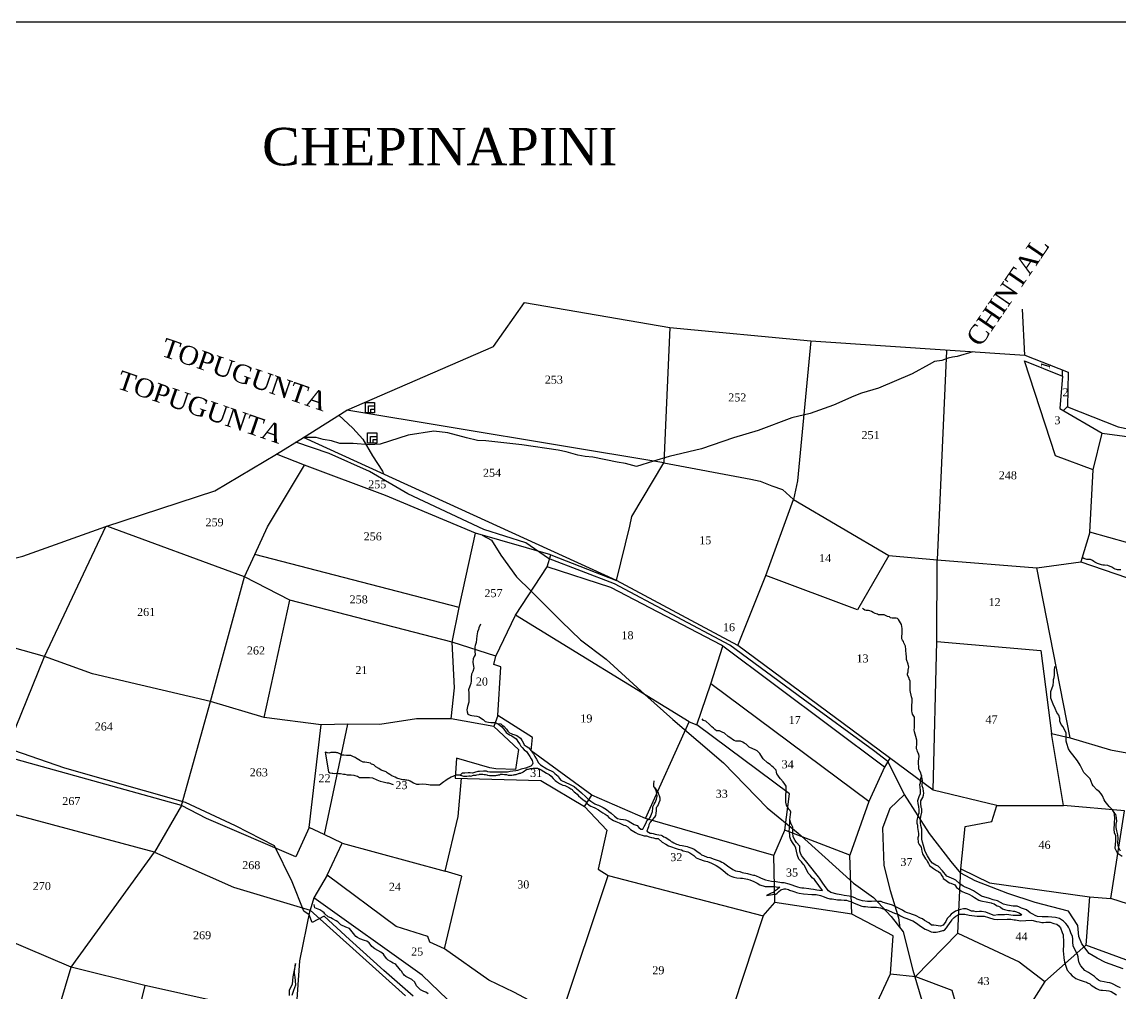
# Model space of a CAD drawing. Header units: inches. Extents: x 52 to 875, y -20 to 782.
# Drawn here: x 424.8 to 600.7, y 626.7 to 782.2 of the extents above; entities that cross this region are included whole.
import ezdxf

# ---------------------------------------------------------------- set-up
doc = ezdxf.new("R2010")
doc.units = ezdxf.units.IN
doc.header["$MEASUREMENT"] = 0
for name, pattern in [('ACAD_ISO02W100', [15, 12, -3]), ('ACAD_ISO07W100', [3, 0, -3]), ('BORDER', [1.75, 0.5, -0.25, 0.5, -0.25, 0, -0.25])]:
    doc.linetypes.add(name, pattern=pattern)
for name, color, linetype in [('CARTTRACK', 30, 'ACAD_ISO02W100'), ('NALA', 4, 'Continuous'), ('SQUAREWELL', 5, 'Continuous'), ('SURVEY_BND', 7, 'Continuous'), ('SURVEY_NO', 7, 'Continuous')]:
    doc.layers.add(name, color=color, linetype=linetype)
doc.layers.add('FOOTPATH', color=150, linetype='ACAD_ISO07W100', lineweight=30)
doc.layers.add('VILL_BOUNDARY', color=6, linetype='BORDER', lineweight=30)
doc.styles.get("Standard").update_dxf_attribs({"font": 'TIMES.TTF'})

msp = doc.modelspace()

# ---------------------------------------------------------------- linework, layer by layer
at = {"linetype": 'ByBlock', "lineweight": 30}
msp.add_lwpolyline([(52.23, 782.18), (875.42, 782.18), (875.42, -19.69), (52.23, -19.69)], close=True, dxfattribs=at)
at = {"layer": 'CARTTRACK', "linetype": 'ByBlock'}
msp.add_lwpolyline([(601.15, 630.57), (598.33, 631.58), (596.98, 632.25), (595.73, 633.02), (594.56, 634.58), (594.04, 635.74), (593.89, 637.49), (592.39, 639.78), (587.05, 641.2), (582.71, 642.61), (577.47, 644.63), (575.14, 645.86), (573.63, 647.76), (570.17, 652.23), (566.15, 658.46), (563.49, 663.77), (561.19, 665.54), (549.91, 673.73), (538.19, 682.4), (519.69, 692.21), (509.13, 696.25), (505.48, 698.78), (498.77, 700.89), (486.57, 706.6), (480.43, 710.18), (474, 713.06), (468.64, 714.9)], dxfattribs=at)
at = {"layer": 'FOOTPATH', "linetype": 'ByBlock'}
for points in [[(577.1, 729.38), (574.56, 728.6), (573.84, 728.52), (573.12, 728.35), (572.14, 727.97), (570.92, 727.84), (570.08, 727.34)], [(570.08, 727.34), (567.36, 725.84), (562, 723.57), (559.28, 722.73), (558.02, 722.24), (554.78, 720.82), (551.01, 719.49), (548.12, 718.78), (542.72, 716.74), (538.76, 715.57), (533.65, 713.84), (528.46, 712.61), (525.94, 711.85), (523.22, 710.98), (521.46, 711.5), (520.14, 711.71), (516.24, 712.52), (514.97, 712.58), (513.83, 712.82), (511.95, 713.35), (510.66, 713.59), (504.83, 714.46), (499.09, 715.11), (497.76, 715.14), (495.98, 715.57), (493.02, 716.37), (490.74, 716.65), (486.66, 716), (482.19, 714.58), (480.43, 714.49), (477.86, 714.67), (475.68, 714.67), (474.38, 715.13), (473.03, 715.32), (471.92, 715.63), (469.88, 715.67)], [(475.55, 719.21), (477.76, 717.12), (479.41, 715.37), (480.92, 712.7), (482.52, 710.28), (482.69, 709.82)], [(498.52, 700.02), (499.98, 699.18), (501.48, 696.78), (504.01, 693.32), (506.37, 691.06), (511.2, 686.19), (514.23, 683.24), (518.35, 680.15), (524.54, 674.48), (529.06, 670.48), (537.13, 663.53), (544.15, 656.36), (549.11, 652.27), (553.42, 648.41), (557.99, 644.27), (561.2, 641.97), (563.98, 638.94), (565.93, 636.49), (567.47, 630.37), (569.09, 624.94)], [(487.43, 626.19), (482.73, 630.3), (477.24, 635.25), (473.18, 639), (471.28, 637.97), (470.78, 639.21), (469.96, 639.82), (468.05, 644.52), (465.24, 650.27), (458.97, 653.44), (450.99, 657.19), (431.65, 662.7), (420.68, 666.5)], [(566.15, 658.46), (563.78, 656.26), (562.64, 653.08), (562.83, 647.1), (563.82, 643.11), (565.19, 638.75), (565.41, 637.15)]]:
    msp.add_lwpolyline(points, dxfattribs=at)
at = {"layer": 'NALA'}
for points in [[(600.8, 694.46), (600.43, 694.43), (600.23, 694.43), (600.07, 694.5), (599.88, 694.58), (599.69, 694.68), (599.52, 694.78), (599.33, 694.86), (598.68, 695.15), (598.17, 695.2), (597.92, 695.2), (597.69, 695.25), (597.06, 695.45), (596.62, 695.7), (596.47, 695.81), (596.25, 695.93), (596.16, 695.98), (595.92, 696.1), (595.6, 696.13), (595.33, 696.13), (595.01, 696.2), (594.85, 696.26), (594.59, 696.42)], [(600.76, 627.52), (600.28, 627.76), (599.54, 628.12), (599.35, 628.22), (599.01, 628.31), (598.58, 628.4), (598.14, 628.49), (597.55, 628.61), (597.22, 628.73), (596.97, 628.96), (596.55, 629.31), (595.61, 629.99), (595.01, 630.3), (594.36, 631.03), (594.13, 631.54), (594.02, 631.98), (593.94, 632.46), (593.85, 632.86), (593.73, 633.06), (593.35, 633.77), (593.14, 634.23), (593.12, 634.81), (593.12, 635.29), (593.03, 635.82), (592.86, 636.17), (592.61, 636.8), (592.43, 637.21), (592.26, 637.52), (591.96, 637.82), (591.58, 638.19), (590.98, 638.62), (590.32, 638.8), (589.14, 638.9), (588.73, 638.9), (588.19, 638.9), (587.45, 638.93), (587.06, 639.13), (586.69, 639.32), (586.27, 639.55), (585.67, 640.01), (584.87, 640.3), (584.56, 640.44), (584.19, 640.59), (583.54, 640.61), (582.66, 640.75), (582.01, 640.93), (581.06, 641.45), (580.33, 641.63), (579.76, 641.83), (578.49, 642.22), (577.18, 643.08), (576.54, 643.38), (575.85, 643.63), (575.53, 643.8), (575, 644.18), (574.36, 644.74), (574.03, 644.9), (573.3, 645.22), (572.92, 645.41), (572.24, 646.23), (571.51, 646.99), (571.17, 647.16), (570.64, 647.49), (570.29, 647.85), (569.8, 648.65), (569.46, 649.33), (569.35, 649.74), (569.21, 650.33), (569.05, 650.86), (568.92, 651.31), (568.93, 651.89), (568.91, 652.93), (568.75, 653.53), (568.71, 653.96), (568.72, 654.29), (568.72, 654.6), (568.74, 654.98), (568.94, 655.67), (568.94, 655.76), (568.94, 655.99), (568.94, 656.2), (568.8, 656.38), (568.76, 657.11), (568.78, 657.46), (568.93, 657.71), (569.08, 658.02), (569.17, 658.38), (569.22, 658.7), (569.17, 659), (569.14, 659.45), (568.97, 659.88), (569.03, 660.74), (568.86, 661.52), (568.68, 662.08), (568.45, 662.52), (568.38, 663.82), (568.48, 664.57), (568.46, 664.92), (568.33, 665.11), (568.24, 665.34), (568.16, 665.56), (568.04, 665.81), (568.09, 666.77), (568.09, 667.19), (567.95, 667.74), (567.75, 668.54), (567.71, 668.85), (567.75, 669.16), (567.76, 669.48), (567.76, 669.89), (567.76, 670.54), (567.76, 670.87), (567.44, 671.35), (567.35, 671.62), (567.32, 671.81), (567.32, 672.12), (567.34, 672.58), (567.39, 673.46), (567.35, 673.78), (567.24, 674.1), (567.03, 675.15), (567.07, 676.61), (566.87, 677.01), (566.87, 677.1), (566.63, 677.6), (566.63, 677.82), (566.74, 678.13), (566.74, 678.38), (566.79, 678.63), (566.82, 678.88), (566.75, 679.35), (566.44, 680.1), (566.44, 680.64), (566.43, 680.91), (566.43, 681.18), (566.38, 681.4), (566.38, 681.69), (566.31, 682.21), (566.03, 682.76), (565.97, 682.97), (565.84, 683.21), (565.73, 683.41), (565.7, 683.67), (565.79, 684.39), (565.79, 685.04), (565.68, 685.71), (565.2, 686.49), (565, 686.67), (564.82, 686.69), (564.63, 686.69), (564.47, 686.69), (564.14, 686.71), (563.92, 686.78), (563.73, 686.91), (563.42, 687), (562.9, 687.24), (562.4, 687.24), (561.99, 687.26), (561.81, 687.35), (561.44, 687.48), (561.12, 687.61), (560.86, 687.78), (560.59, 687.89), (560.38, 687.95), (559.99, 687.94), (559.81, 688.02), (559.59, 688.17), (559.39, 688.32)], [(498.21, 685.78), (497.99, 685.18), (497.9, 684.89), (497.73, 684.52), (497.67, 683.89), (497.59, 683.34), (497.53, 682.8), (497.4, 682.35), (497.31, 682.15), (497.33, 681.83), (497.31, 681.45), (497.37, 680.84), (497.22, 680.56), (497.08, 680.21), (497.03, 679.69), (497.08, 679.3), (497.11, 679.04), (497.16, 678.71), (496.98, 678.19), (496.81, 677.73), (496.75, 677.29), (496.74, 676.7), (496.66, 676.23), (496.5, 675.8), (496.29, 675.23), (496.34, 674.77), (496.34, 674.29), (496.39, 673.98), (496.37, 673.25), (496.17, 672.56), (496.06, 672.05), (496.09, 671.71), (496.23, 671.34), (496.56, 671.18), (496.85, 671.13), (497.21, 671.07), (497.62, 671), (498.02, 670.9), (498.4, 670.65), (498.67, 670.47), (498.98, 670.18), (499.51, 670.06), (499.9, 670.01), (500.28, 670.01), (500.56, 670), (501.11, 669.73), (501.67, 669.3), (501.99, 668.93), (502.34, 668.42), (502.88, 668.03), (503.26, 667.85), (503.48, 667.73), (503.74, 667.57), (503.97, 667.37), (504.31, 666.8), (504.51, 666.53), (504.7, 666.22), (504.9, 665.99), (505.21, 665.62), (505.62, 665.34), (506.16, 664.55), (506.35, 664.2), (506.53, 663.9), (506.64, 663.5), (506.51, 663.24), (506.27, 663.03), (505.85, 662.87), (505.46, 662.71), (504.76, 662.54), (504.18, 662.34), (503.89, 662.26), (503.43, 662.21), (502.99, 662.18), (502.58, 662.05), (502.21, 662.07), (501.49, 662.07), (501.05, 662.05), (500.64, 662.07), (500.42, 662.05), (500.05, 662.04), (499.72, 662.04), (499.42, 662.12), (499.21, 662.19), (498.94, 662.2), (498.7, 662.19), (498.05, 662.18), (497.78, 662.18), (497.28, 662), (496.95, 661.92), (496.58, 661.96), (496.28, 661.96), (495.73, 661.9), (495.28, 661.92), (494.96, 661.57), (494.26, 661.56), (493.56, 661.27), (492.92, 660.9), (492.68, 660.7), (492.34, 660.52), (492.13, 660.33), (491.68, 659.98), (491.15, 659.96), (490.81, 659.96), (490.52, 659.96), (490.19, 659.96), (489.92, 660.02), (489.51, 660.1), (488.92, 660.13), (488.43, 660.06), (488.02, 660.08), (487.56, 660.27), (487.48, 660.31), (487.25, 660.45), (486.96, 660.6), (486.76, 660.71), (486.41, 660.77), (486.25, 660.78), (486.1, 660.81), (485.78, 660.85), (485.58, 660.87), (485.2, 660.97), (485.01, 661.02), (484.82, 661.09), (484.55, 661.24), (484.03, 661.48), (483.72, 661.68), (483.42, 661.83), (483.31, 661.94), (483.11, 662.11), (482.8, 662.24), (482.62, 662.27), (482.46, 662.32), (482.3, 662.37), (481.95, 662.62), (481.45, 662.89), (481.34, 663.02), (481.14, 663.22), (480.97, 663.28), (480.8, 663.36), (480.61, 663.47), (480.34, 663.57), (480.05, 663.61), (479.71, 663.64), (479.45, 663.68), (479.01, 663.85), (478.9, 663.92), (478.7, 664.06), (478.54, 664.14), (478.33, 664.28), (478.14, 664.41), (477.78, 664.55), (477.47, 664.72), (477.28, 664.74), (477, 664.73), (476.75, 664.74), (476.35, 664.76), (476.04, 664.79), (475.86, 664.91), (475.69, 665), (475.38, 665.14), (475.23, 665.16), (475.1, 665.23), (474.71, 665.2), (474.48, 665.2), (474.24, 665.18), (473.94, 665.09), (473.37, 665.25), (473.88, 662.1), (474.09, 661.96), (474.45, 661.89), (474.6, 661.89), (474.86, 661.84), (475.17, 661.88), (475.49, 661.86), (475.8, 661.82), (476.3, 661.76), (476.48, 661.72), (476.88, 661.64), (477.24, 661.64), (477.51, 661.65), (477.92, 661.6), (478.09, 661.53), (478.52, 661.4), (478.88, 661.21), (479.37, 661.21), (479.82, 661.21), (480.21, 661.19), (480.45, 661.19), (480.91, 661.16), (481.61, 660.83), (482.18, 660.63), (482.66, 660.49), (483.27, 660.37), (483.5, 660.35), (484.23, 660.08)], [(600.73, 649.41), (600.41, 650.02), (600.3, 650.75), (600.35, 651.51), (600.29, 652), (600.16, 652.64), (600.08, 652.95), (600.06, 653.2), (600.05, 653.73), (600.13, 654.2), (600.11, 654.73), (600.04, 655.04), (599.99, 655.3), (599.8, 655.51), (599.43, 656), (598.92, 656.56), (598.7, 656.83), (598.27, 657.34), (598.11, 657.62), (597.86, 658.24), (597.65, 658.59), (597.36, 658.88), (596.95, 659.24), (596.38, 659.85), (596.18, 660.14), (595.9, 660.99), (595.72, 661.14), (595.48, 661.35), (595.12, 661.75), (594.87, 661.99), (594.53, 662.65), (594.4, 662.94), (594.29, 663.19), (593.85, 663.85), (593.08, 664.83), (592.65, 665.38), (592.41, 665.79), (592.16, 666.62), (592.04, 667.01), (592.04, 668.29), (591.57, 669.31), (591.21, 669.71), (591.03, 670.21), (591.01, 670.67), (590.85, 671.19), (590.55, 671.61), (590.26, 672.27), (589.93, 672.92), (589.56, 673.91), (589.58, 674.97), (589.94, 676), (589.99, 676.51), (589.99, 676.89), (590.13, 677.22), (590.19, 677.58), (590.17, 678.34), (590.21, 678.96)], [(568.86, 661.52), (568.63, 660.78), (568.63, 660.49), (568.63, 660.28), (568.55, 660.02), (568.58, 659.69), (568.66, 659.08), (568.64, 658.58), (568.42, 658.08), (568.24, 657.47), (568.27, 657.04), (568.37, 656.54), (568.43, 656.03), (568.45, 655.86), (568.43, 655.5), (568.26, 655.05), (568.12, 654.29), (568.12, 653.91), (568.2, 653.56), (568.24, 653.18), (568.28, 652.85), (568.36, 652.26), (568.36, 651.84), (568.25, 651.52), (568.35, 650.8), (568.47, 650.45), (568.79, 650.04), (568.85, 649.72), (568.93, 649.42), (569.05, 648.96), (569.52, 648.16), (569.7, 647.96), (569.8, 647.68), (570.01, 647.41), (570.14, 647.11), (570.37, 646.96), (570.78, 646.64), (571.29, 646.31), (571.59, 646.15), (571.9, 645.89), (572.02, 645.59), (572.26, 645.23), (572.36, 645.03), (572.74, 644.75), (573.09, 644.5), (573.33, 644.35), (573.55, 644.29), (574.18, 643.99), (574.3, 643.87), (574.47, 643.61), (574.79, 643.35), (575.06, 643.18), (575.38, 642.92), (575.84, 642.71), (576.19, 642.61), (576.42, 642.51), (577.01, 642.22), (577.34, 642.01), (578.02, 641.57), (578.35, 641.46), (578.64, 641.41), (579.21, 641.28), (580.02, 641.11), (580.15, 641.09), (580.52, 640.98), (580.73, 640.81), (581, 640.67), (581.17, 640.58), (581.51, 640.44), (581.86, 640.18), (582.16, 640.05), (582.81, 639.93), (583.05, 639.89), (583.52, 639.8), (583.75, 639.78), (584.48, 639.54), (584.86, 639.29), (584.83, 639.14), (584.64, 639.1), (584.34, 639.09), (583.95, 639.09), (583.52, 639.09), (582.46, 639.24), (582.15, 639.21), (581.76, 639.2), (581.11, 639.2), (580.5, 639.12), (580.05, 639.27), (579.17, 639.64), (578.46, 639.73), (578.17, 639.72), (577.61, 639.7), (577.26, 639.79), (576.89, 639.79), (576.42, 640.01), (576, 640.16), (575.6, 640.17), (575.12, 640.09), (574.32, 639.8), (573.64, 639.3), (573.35, 638.99), (573, 638.62), (572.75, 638.16), (572.32, 637.55), (571.89, 637.4), (570.84, 637.53), (570.45, 637.57), (570.06, 637.91), (569.36, 638.28), (569.04, 638.56), (568.71, 638.68), (567.92, 639.12), (567.4, 639.26), (566.97, 639.4), (566.64, 639.52), (566.21, 639.71), (565.83, 639.95), (565.28, 640.25), (564.65, 640.57), (564.2, 640.77), (563.67, 640.93), (562.74, 641.21), (562.39, 641.33), (561.79, 641.37), (561.4, 641.38), (560.84, 641.36), (560.22, 641.33), (559.39, 641.47), (559.02, 641.57), (558.54, 641.74), (558.19, 641.91), (557.74, 642.08), (557.3, 642.22), (556.49, 642.31), (555.98, 642.41), (555.38, 642.54), (554.35, 642.79), (553.97, 643.06), (553.58, 643.52), (553.33, 643.89), (553.08, 644.3), (552.55, 645.1), (552.36, 645.27), (550.72, 647.36), (549.81, 648.51), (549.64, 648.73), (549.48, 649.07), (549.4, 649.39), (549.4, 649.77), (549.4, 650.2), (548.87, 650.77), (548.65, 651.09), (548.32, 651.71), (548.23, 652.32), (548.24, 653.23), (547.96, 653.9), (547.76, 654.41), (547.89, 655.28), (547.93, 655.65), (547.83, 655.9), (547.63, 656.14), (547.22, 656.78), (547.11, 657.23), (547.11, 657.74), (547.12, 658.37), (547.2, 658.97), (547.21, 659.34), (547.18, 659.81), (546.99, 660.12), (546.7, 660.52), (546.3, 660.98), (546.05, 661.24), (545.87, 661.55), (545.71, 661.79), (545.62, 662.03), (545.61, 662.35), (545.15, 662.79), (544.89, 663.02), (544.63, 663.26), (544.19, 663.53), (543.49, 664.2), (543.14, 664.76), (542.96, 665.02), (542.78, 665.24), (542.53, 665.45), (542.33, 665.57), (541.27, 666.04), (540.76, 666.52), (540.48, 666.71), (540.24, 666.84), (539.88, 667.01), (539.13, 667.03), (538.88, 667.13), (538.58, 667.31), (538.35, 667.51), (537.88, 667.79), (537.32, 668.31), (536.92, 668.47), (536.49, 668.67), (536.05, 668.7), (535.79, 668.9), (535.53, 669.1), (535.3, 669.31), (535.12, 669.49), (534.9, 669.68), (534.3, 670.22), (533.95, 670.33), (533.73, 670.61)], [(500.84, 669.86), (501.47, 669.82), (501.72, 669.6), (501.97, 669.41), (502.38, 668.94), (502.5, 668.8), (502.63, 668.6), (502.75, 668.45), (502.9, 668.37), (503.13, 668.25), (503.37, 668.13), (503.55, 668.07), (503.9, 668), (504.06, 667.93), (504.62, 667.51), (504.89, 667.08), (505.1, 666.72), (505.24, 666.45), (505.54, 666.22), (505.99, 665.95), (506.36, 665.46), (506.7, 664.97), (506.93, 664.55), (507.21, 664.13), (507.51, 663.56), (507.82, 663.24), (508.87, 662.57), (509.88, 662.1), (510.16, 661.85), (510.67, 661.43), (510.9, 661.05), (511.11, 660.78), (512.61, 660.08), (513.23, 659.78), (514.4, 658.76), (515.09, 658.08), (515.52, 657.7), (515.93, 657.43), (516.24, 657.2), (516.54, 657.01), (516.92, 656.84), (517.15, 656.77), (517.89, 656.39), (518.39, 656.06), (518.77, 655.78), (519.17, 655.51), (519.68, 655), (520.2, 654.64), (520.67, 654.51), (521.15, 654.47), (521.44, 654.44), (521.9, 654.26), (522.31, 654.01), (522.86, 653.7), (523.34, 653.49), (523.6, 653.18), (523.91, 652.91), (524.22, 652.94), (524.44, 653.35), (524.71, 653.85), (524.91, 654.35), (525.12, 654.54), (525.33, 654.74), (525.45, 654.88), (525.53, 655.06), (525.62, 655.33), (525.78, 655.77), (525.84, 656.31), (525.83, 656.5), (526.03, 656.93), (526.21, 657.2), (526.42, 657.73), (526.52, 658.15), (526.52, 658.31), (526.49, 658.51), (526.45, 658.64), (526.36, 659.07), (526.18, 659.53), (526.01, 659.77), (525.99, 659.94), (525.99, 660.15), (526.07, 660.68)], [(494.96, 661.57), (495.2, 661.51), (495.53, 661.44), (495.72, 661.43), (496.04, 661.42), (496.37, 661.47), (496.52, 661.47), (496.7, 661.43), (497.09, 661.55), (497.22, 661.56), (497.47, 661.56), (497.66, 661.63), (498, 661.7), (498.07, 661.72), (498.14, 661.73), (498.27, 661.75), (498.61, 661.72), (498.82, 661.68), (499.01, 661.66), (499.24, 661.61), (499.38, 661.59), (499.69, 661.5), (499.99, 661.52), (500.09, 661.52), (500.29, 661.51), (500.47, 661.5), (500.59, 661.51), (500.71, 661.54), (500.86, 661.57), (500.96, 661.59), (501.09, 661.61), (501.3, 661.64), (501.46, 661.71), (501.74, 661.71), (502.08, 661.69), (502.19, 661.68), (502.39, 661.66), (502.67, 661.6), (502.91, 661.57), (503.15, 661.57), (503.26, 661.59), (503.46, 661.61), (503.6, 661.63), (503.75, 661.67), (503.92, 661.7), (504.3, 661.83), (504.3, 661.83), (504.41, 661.84), (504.49, 661.88), (504.67, 661.91), (504.75, 661.93), (504.9, 662), (504.99, 662.06), (505.07, 662.11), (505.67, 662.51), (505.9, 662.55), (506.26, 662.65), (506.41, 662.65), (506.56, 662.65), (506.74, 662.69), (506.95, 662.69), (507.08, 662.71), (507.35, 662.7), (507.76, 662.56), (507.97, 662.43), (508.37, 662.14), (508.83, 661.89), (509.22, 661.69), (509.55, 661.44), (509.85, 661.04), (510.21, 660.72), (510.43, 660.55), (510.73, 660.35), (510.91, 660.23), (511.44, 659.96), (511.72, 659.9), (512.39, 659.61), (512.69, 659.36), (512.89, 659.26), (512.97, 659.15), (513.24, 658.9), (513.46, 658.75), (513.7, 658.55), (513.94, 658.28), (514.32, 657.94), (514.64, 657.69), (514.98, 657.39), (515.28, 657.11), (515.63, 656.76), (515.88, 656.6), (516.19, 656.53), (516.52, 656.34), (517.11, 656.04), (517.35, 655.87), (517.84, 655.57), (518.2, 655.33), (518.5, 655.1), (518.78, 654.77), (519.29, 654.48), (519.53, 654.33), (519.91, 654.13), (520.42, 653.92), (520.76, 653.77), (521.18, 653.58), (521.48, 653.49), (521.81, 653.31), (522.27, 652.87), (523.04, 652.39), (523.43, 652.16)], [(526.16, 659.57), (526.71, 658.75), (526.76, 658.53), (526.85, 658.3), (526.95, 657.97), (526.95, 657.5), (526.79, 657.13), (526.69, 656.85), (526.55, 656.61), (526.45, 656.44), (526.38, 656.33), (526.35, 655.94), (526.29, 655.41), (526.25, 655.13), (526.11, 654.84), (525.74, 654.41), (525.41, 654.03), (525.21, 653.63), (525.16, 653.31), (525.06, 653.06), (524.87, 652.62), (525.12, 652.46), (525.42, 652.31), (525.62, 652.29), (525.91, 652.23), (526.23, 652.15), (526.48, 652.08), (526.82, 652.04), (527.16, 651.95), (527.39, 651.85), (527.62, 651.72), (527.9, 651.57), (528.28, 651.32), (528.58, 651.14), (528.77, 650.96), (528.91, 650.9), (529.18, 650.73), (529.65, 650.53), (529.84, 650.48), (530.1, 650.38), (530.51, 650.3), (531.31, 650.15), (531.6, 650.03), (532.08, 649.89), (532.43, 649.74), (532.88, 649.38), (533.42, 649.01), (533.65, 648.82), (533.97, 648.71), (534.51, 648.45), (534.97, 648.37), (535.67, 648.15), (536.61, 647.82), (536.86, 647.66), (537.16, 647.52), (537.79, 647.05), (538.63, 646.46), (539.08, 646.28), (539.39, 646.22), (539.78, 646.13), (540.16, 645.98), (541, 645.81), (541.54, 645.65), (541.94, 645.57), (542.11, 645.55), (542.38, 645.45), (542.86, 645.26), (543.21, 645.07), (543.86, 644.82), (544.86, 644.62), (545.6, 644.56), (546.42, 644.41), (546.79, 644.37), (547.64, 644.17), (548.98, 643.67), (549.36, 643.59), (549.68, 643.56), (550.02, 643.51), (550.84, 643.41), (551.15, 643.36), (551.54, 643.31), (551.83, 643.25), (552.11, 643.21), (552.54, 643.18), (553.01, 643.13), (551.85, 644.72), (551.74, 644.86), (551.33, 645.16), (551.1, 645.49), (550.71, 645.86), (550.53, 646.28), (550.31, 646.71), (550.1, 647.11), (549.92, 647.35), (549.67, 647.68), (549.22, 648.12), (548.99, 648.72), (548.87, 649.42), (548.74, 649.89), (548.6, 650.27), (548.32, 650.63), (547.93, 651.23), (547.78, 651.71), (547.77, 652.1), (547.68, 652.67), (547.71, 652.97), (547.72, 653.32), (547.72, 653.51), (547.76, 653.78), (547.76, 654.41)], [(599.7, 655.65), (599.73, 655.17), (599.8, 654.72), (599.71, 653.9), (599.67, 652.9), (599.73, 652.37), (599.91, 651.89), (599.92, 651.5), (599.92, 651.08), (599.86, 650.47), (599.85, 649.86), (600.21, 649.16), (600.98, 648.61)], [(523.43, 652.16), (524.46, 651.88), (524.82, 651.85), (525.23, 651.7), (525.63, 651.57), (525.93, 651.52), (526.26, 651.45), (526.69, 651.42), (527.34, 650.87), (527.89, 650.53), (528.32, 650.28), (529.88, 649.75), (530.43, 649.63), (530.7, 649.48), (531.44, 649.28), (531.74, 649.13), (532.24, 648.82), (532.42, 648.72), (532.78, 648.32), (533.33, 648.15), (534.06, 647.87), (534.61, 647.74), (535.23, 647.47), (535.97, 647.11), (536.4, 646.86), (537.02, 646.34), (537.86, 645.66), (538.23, 645.46), (538.47, 645.35), (538.81, 645.24), (539.3, 645.14), (539.89, 645.1), (540.17, 645.08), (540.47, 645.03), (540.75, 644.99), (540.99, 644.92), (541.38, 644.81), (541.99, 644.54), (542.31, 644.38), (542.56, 644.27), (542.96, 644.03), (543.82, 643.75), (544.23, 643.75), (544.53, 643.75), (544.75, 643.75), (545, 643.75), (545.33, 643.75), (545.6, 643.7), (546.18, 643.66), (545.75, 643.28), (545.25, 642.92), (545.08, 642.78), (544.76, 642.69), (544.04, 642.28), (545.02, 642.48), (545.31, 642.5), (545.51, 642.54), (545.74, 642.67), (545.95, 642.89), (546.33, 643.24), (546.85, 643.37), (547.16, 643.36), (547.55, 643.26), (547.74, 643.18), (548.23, 643.02), (548.44, 642.94), (548.56, 642.87), (548.84, 642.79), (549.04, 642.72), (549.29, 642.68), (549.96, 642.55), (551.29, 642.45), (551.71, 642.45), (552.01, 642.45), (552.69, 642.28), (553.25, 642.09), (553.64, 641.94), (554.16, 641.78), (554.54, 641.75), (554.82, 641.7), (555.12, 641.66), (555.4, 641.63), (555.65, 641.6), (556.02, 641.62), (556.49, 641.57), (556.85, 641.54), (557.14, 641.43), (557.52, 641.34), (558.07, 641.06), (559.29, 640.58), (559.56, 640.57), (559.89, 640.55), (560.26, 640.48), (560.73, 640.42), (561.2, 640.44), (561.68, 640.43), (561.99, 640.36), (562.29, 640.31), (562.74, 640.19), (563.19, 640.07), (564.55, 639.48), (565.07, 639.3), (565.52, 639.06), (566.06, 638.78), (566.52, 638.6), (567.17, 638.33), (567.48, 638.23), (567.91, 637.99), (568.29, 637.69), (568.69, 637.38), (569.43, 636.93), (569.89, 636.75), (570.22, 636.59), (570.43, 636.51), (570.73, 636.45), (570.97, 636.43), (571.21, 636.44), (571.75, 636.54), (572.27, 636.68), (572.46, 636.69), (572.55, 636.77), (572.85, 637.15), (573.09, 637.46), (573.6, 638.21), (573.76, 638.39), (573.84, 638.54), (573.97, 638.68), (574.08, 638.78), (574.34, 638.99), (574.71, 639.21), (574.99, 639.34), (575.31, 639.34), (575.79, 639.32), (576.52, 639.17), (577.78, 639.02), (578.07, 639), (578.34, 638.99), (578.68, 638.99), (578.88, 638.98), (579.6, 638.78), (580.45, 638.49), (581.04, 638.45), (582.59, 638.52), (582.95, 638.51), (583.18, 638.51), (583.73, 638.42), (583.93, 638.4), (584.72, 638.25), (586.41, 638.35), (586.75, 638.32), (587.3, 638.16), (587.69, 638.08), (588.12, 638), (588.38, 637.98), (588.78, 638.02), (589.46, 638.02), (590.04, 637.84), (590.52, 637.7), (590.87, 637.47), (591.14, 637.11), (591.37, 636.39), (591.54, 636.03), (591.57, 635.68), (591.61, 635.15), (591.6, 634.49), (591.55, 633.38), (591.63, 632.95), (591.64, 632.34), (591.76, 631.63), (592.19, 630.34), (592.69, 629.84), (593, 629.46), (593.34, 629.24), (593.56, 629.04), (594.14, 628.8), (594.94, 628.56), (595.28, 628.45), (595.47, 628.33), (595.8, 628.17), (596.04, 627.95), (596.49, 627.66), (596.89, 627.44), (597.32, 627.22), (597.6, 627.14), (597.85, 627.14), (598.45, 627.11), (598.88, 627.03), (599.23, 626.93), (600.08, 626.42)], [(489.85, 626.57), (489.5, 626.83), (489.18, 626.94), (489.03, 627), (488.61, 627.22), (488.41, 627.39), (487.98, 627.86), (487.71, 628.42), (487.26, 628.87), (486.26, 629.34), (486.03, 629.56), (485.92, 629.72), (485.76, 629.89), (485.61, 630.11), (485.42, 630.36), (485.19, 630.64), (485, 630.9), (484.66, 631.27), (484.49, 631.37), (484.25, 631.47), (483.98, 631.64), (483.84, 631.74), (483.47, 631.97), (483.24, 632.17), (482.88, 632.66), (482.7, 632.89), (482.47, 633.08), (482.26, 633.21), (481.78, 633.5), (481.32, 633.76), (480.84, 634.12), (480.42, 634.72), (480.25, 634.84), (480.02, 634.99), (479.67, 635.11), (478.91, 635.37), (478.52, 635.6), (478.27, 635.76), (478.12, 635.95), (477.66, 636.51), (477.25, 637), (476.67, 637.23), (475.85, 637.61), (475.67, 637.81), (475.48, 637.99), (475.36, 638.11), (475.13, 638.27), (474.52, 638.59), (474.24, 638.72), (473.81, 638.88), (473.32, 639.37), (473.19, 639.52), (472.97, 639.69), (472.82, 639.81), (472.48, 640.03), (471.71, 640.32), (471.65, 640.55), (471.6, 640.88)], [(468.06, 626.36), (468.34, 627.17), (468.66, 628.01), (468.56, 629.22), (468.42, 629.85), (468.42, 630.13), (468.59, 631.4), (468.19, 629.27), (468.05, 628.13), (467.59, 627.09), (467.61, 626.31)]]:
    msp.add_lwpolyline(points, dxfattribs=at)
at = {"layer": 'SQUAREWELL', "linetype": 'ByBlock'}
for points in [[(479.81, 721.24), (481.26, 721.24), (481.26, 719.6), (479.81, 719.6)], [(480.28, 720.71), (481.26, 720.71), (481.26, 719.6), (480.28, 719.6)], [(480.68, 720.19), (481.26, 720.19), (481.26, 719.6), (480.68, 719.6)], [(480.14, 716.4), (481.64, 716.4), (481.64, 714.73), (480.14, 714.73)], [(480.61, 715.82), (481.64, 715.82), (481.64, 714.73), (480.61, 714.73)], [(481.05, 715.31), (481.64, 715.31), (481.64, 714.73), (481.05, 714.73)]]:
    msp.add_lwpolyline(points, close=True, dxfattribs=at)
at = {"layer": 'SURVEY_BND'}
for points in [[(528.54, 733.28), (527.62, 711.57), (541.55, 708.99), (543.04, 708.64), (544.88, 707.89), (546.58, 707.32), (548.36, 705.73)], [(551.15, 731.12), (549, 708.7), (548.36, 705.73), (563.61, 696.73), (571.39, 696.03)], [(572.87, 729.54), (571.39, 696.03), (587.33, 694.78), (594.38, 695.75)], [(596.37, 710.49), (590.32, 712.73), (585.35, 727.93), (591.43, 725.48), (591, 720.31), (597.82, 716.33)], [(527.62, 711.57), (476.85, 720.02)], [(592.23, 720.62), (591.58, 719.97)], [(620.29, 695.89), (607.97, 697.09), (595.82, 700.49), (596.37, 710.49), (597.82, 716.33), (624.92, 712.7)], [(520, 692.72), (469.88, 715.67)], [(509.51, 696.87), (497.45, 700.32), (483.04, 706.38), (470.03, 711.19), (465.55, 713)], [(494.81, 688.4), (462.08, 696.9), (464.13, 701.36), (470.03, 711.19)], [(539.47, 682.33), (520, 692.72), (522.16, 701.47), (522.46, 702.98), (527.62, 711.57)], [(563.61, 696.73), (558.61, 688.07), (543.94, 693.54), (548.36, 705.73)], [(454.99, 673.35), (436.09, 677.82), (428.4, 680.57), (438.24, 701.37)], [(460.43, 693.32), (438.38, 701.42)], [(500.67, 680.61), (493.68, 682.85), (494.81, 688.4), (497.45, 700.32)], [(595.82, 700.49), (594.38, 695.75), (601.71, 693.24), (614.08, 686.74), (619.06, 686.99)], [(493.68, 682.85), (467.67, 689.61), (460.43, 693.32), (462.08, 696.9)], [(563.8, 664.31), (562.96, 662.86), (536.81, 682.37), (519.09, 691.6), (508.93, 694.92), (509.51, 696.87), (520, 692.72)], [(531.66, 670.11), (503.82, 687.21), (508.93, 694.92)], [(571.3, 682.98), (571.39, 696.03)], [(592.68, 667.56), (587.33, 694.78)], [(428.4, 680.57), (409.2, 685.95), (413.42, 693.7)], [(463.57, 670.79), (454.99, 673.35), (460.43, 693.32)], [(570.71, 659.19), (539.47, 682.33), (543.94, 693.54)], [(493.56, 670.62), (487.99, 670.61), (482.1, 669.67), (477, 669.72), (472.72, 669.61), (463.57, 670.79), (467.67, 689.61)], [(524.65, 654.61), (516.04, 658.35), (506.34, 665.49), (506.55, 667.62), (501, 671.13), (501.47, 678.93), (500.39, 679.3), (500.67, 680.61), (503.82, 687.21)], [(500.36, 669.39), (493.56, 670.62), (494.07, 675.54), (493.68, 682.85)], [(580.92, 656.71), (570.71, 659.19), (571.3, 682.98), (587.95, 681.56), (589.71, 668.23)], [(562.96, 662.86), (560.44, 657.37), (535.11, 676.19), (537.02, 682.22)], [(450.33, 656.7), (421.97, 664.61), (428.4, 680.57)], [(560.44, 657.37), (557.36, 648.78), (547, 652.79), (547.7, 658.58), (532.88, 669.63), (535.11, 676.19)], [(450.33, 656.7), (454.99, 673.35)], [(501, 671.13), (500.36, 669.39), (504.32, 665.66), (503.86, 662.46), (500.71, 662.57), (499.75, 662.73), (494.38, 664.3), (494.17, 661.1), (507.89, 660.73), (514.9, 656.55), (516.04, 658.35)], [(545.2, 648.7), (524.65, 654.61), (531.66, 670.11), (532.88, 669.63)], [(470.78, 653.22), (472.72, 669.61)], [(473.25, 652.06), (477, 669.72)], [(610.24, 643.58), (610.52, 638.21), (599.21, 641.82), (601.35, 655.86), (591.58, 656.74), (589.71, 668.23), (592.68, 667.56), (599.15, 665.64), (612.52, 663.2)], [(446.03, 649.23), (418.49, 656.63), (421.97, 664.61)], [(511.08, 622.84), (503.58, 626.84), (499.59, 628.73), (492.45, 633.77), (495.24, 645.42), (492.58, 646.19), (494.64, 654.98), (495.18, 661.08)], [(432.66, 630.83), (411.24, 639.97), (418.49, 656.63)], [(476.1, 650.66), (473.18, 652.09), (470.78, 653.22), (468.68, 648.51), (454.37, 654.65), (450.33, 656.7), (446.03, 649.23), (458.67, 643.66), (470.94, 639.97)], [(514.9, 656.55), (518.48, 652.75), (517.1, 646.54), (518.67, 645.51), (543.51, 639.06), (545.38, 641.21)], [(575.17, 646.59), (575.85, 653.33), (580.14, 654.18), (580.92, 656.71), (591.58, 656.74)], [(557.72, 639.31), (545.38, 641.21), (545.2, 648.7), (547, 652.79)], [(468.66, 622.51), (444.25, 627.93), (432.66, 630.83), (446.03, 649.23)], [(473.69, 645.58), (476.1, 650.66), (492.58, 646.19)], [(563.91, 629.77), (564.35, 635.86), (557.72, 639.31), (557.36, 648.78)], [(492.45, 633.77), (490.14, 634.82), (489.82, 635.76), (484.75, 637.34), (473.69, 645.58), (471.56, 641.91)], [(533.68, 612.21), (511.08, 622.84), (518.67, 645.51)], [(574.69, 636.27), (575.17, 646.59), (579.77, 644.36), (595.79, 642.08), (599.21, 641.82)], [(595.79, 642.08), (595.16, 634.35)], [(531.3, 606.14), (499.69, 619.17), (488.89, 629.53), (471.56, 641.91), (470.94, 639.97), (486.23, 626.25)], [(481.97, 614.38), (470.36, 617.48), (468.57, 618.19), (467.97, 620.38), (468.68, 622.59), (469.31, 631.87), (470.94, 639.97)], [(543.51, 639.06), (537.2, 619.92), (535.35, 615.27), (543.62, 610.08), (548.68, 608.69)], [(610.7, 638.13), (607.56, 629.82), (595.16, 634.35), (588.61, 628.51), (582.55, 618.92), (576.2, 610.66), (582.45, 606.13), (579.41, 598.14), (578, 596.33), (576.19, 598.85), (572.56, 592.5), (559.65, 598.85), (554.77, 599.93), (553.99, 598.91)], [(567.9, 629.34), (574.69, 636.27), (584.53, 631.68), (588.61, 628.51)], [(426.18, 608.99), (432.66, 630.83)], [(550.63, 609.79), (551.4, 610.7), (552.48, 613.44), (555.87, 612.54), (563.91, 629.77), (567.9, 629.34), (573.7, 627.16), (575.51, 621.06), (582.71, 619.18)], [(439.26, 606.17), (444.53, 627.87)]]:
    msp.add_lwpolyline(points, dxfattribs=at)
at = {"layer": 'SURVEY_BND', "linetype": 'ByBlock'}
msp.add_lwpolyline([(591.43, 725.48), (591.45, 726.47)], dxfattribs=at)
at = {"layer": 'VILL_BOUNDARY', "linetype": 'ByBlock'}
for points in [[(413.42, 693.7), (424.96, 696.62), (438.24, 701.37), (455.71, 707.1), (465.55, 713), (469.88, 715.67), (476.85, 720.02), (500.32, 730.23), (505.3, 737.25), (528.54, 733.28), (551.15, 731.12), (585.41, 728.83), (592.33, 726.13), (592.23, 720.53), (600.34, 717.34), (610.73, 715.21)], [(585.41, 728.83), (585.03, 736.18)]]:
    msp.add_lwpolyline(points, dxfattribs=at)

# ---------------------------------------------------------------- texts
at = {"layer": 'SURVEY_NO', "linetype": 'ByBlock'}
msp.add_text('CHEPINAPINI', height=6, dxfattribs=at).set_placement((463.26, 759.23))
for s, height, rotation, p in [('CHINTAL', 3, 55.6897, (578.3, 729.99)), ('TOPUGUNTA ', 3, 341.0283, (446.87, 728.8)), ('TOPUGUNTA ', 3, 341.0283, (439.77, 723.6)), ('1', 1.5, 73.593, (589.26, 726.42))]:
    msp.add_text(s, height=height, rotation=rotation, dxfattribs=at).set_placement(p)
at = {"layer": 'SURVEY_NO', "char_height": 1.282, "width": 2.5, "attachment_point": 1}
for s, insert in [('{\\fTimes New Roman|b0|i0|c0|p18;253}', (508.53, 725.55)), ('{\\fTimes New Roman|b0|i0|c0|p18;2}', (591.44, 723.54)), ('{\\fTimes New Roman|b0|i0|c0|p18;252}', (537.91, 722.7)), ('{\\fTimes New Roman|b0|i0|c0|p18;3}', (590.15, 719.05)), ('{\\fTimes New Roman|b0|i0|c0|p18;251}', (559.25, 716.67)), ('{\\fTimes New Roman|b0|i0|c0|p18;254}', (498.63, 710.63)), ('{\\fTimes New Roman|b0|i0|c0|p18;255}', (480.24, 708.79)), ('{\\fTimes New Roman|b0|i0|c0|p18;248}', (581.24, 710.23)), ('{\\fTimes New Roman|b0|i0|c0|p18;259}', (454.19, 702.71)), ('{\\fTimes New Roman|b0|i0|c0|p18;256}', (479.52, 700.45)), ('{\\fTimes New Roman|b0|i0|c0|p18;15}', (533.26, 699.83)), ('{\\fTimes New Roman|b0|i0|c0|p18;14}', (552.46, 696.97)), ('{\\fTimes New Roman|b0|i0|c0|p18;257}', (498.86, 691.36)), ('{\\fTimes New Roman|b0|i0|c0|p18;258}', (477.27, 690.36)), ('{\\fTimes New Roman|b0|i0|c0|p18;12}', (579.6, 689.92)), ('{\\fTimes New Roman|b0|i0|c0|p18;261}', (443.23, 688.35)), ('{\\fTimes New Roman|b0|i0|c0|p18;16}', (537.06, 685.91)), ('{\\fTimes New Roman|b0|i0|c0|p18;18}', (520.81, 684.63)), ('{\\fTimes New Roman|b0|i0|c0|p18;262}', (460.82, 682.18)), ('{\\fTimes New Roman|b0|i0|c0|p18;13}', (558.45, 680.91)), ('{\\fTimes New Roman|b0|i0|c0|p18;21}', (478.2, 679.05)), ('{\\fTimes New Roman|b0|i0|c0|p18;20}', (497.49, 677.21)), ('{\\fTimes New Roman|b0|i0|c0|p18;19}', (514.22, 671.3)), ('{\\fTimes New Roman|b0|i0|c0|p18;17}', (547.59, 671.06)), ('{\\fTimes New Roman|b0|i0|c0|p18;47}', (579.11, 671.13)), ('{\\fTimes New Roman|b0|i0|c0|p18;264}', (436.45, 670.01)), ('{\\fTimes New Roman|b0|i0|c0|p18;34}', (546.47, 663.96)), ('{\\fTimes New Roman|b0|i0|c0|p18;263}', (461.27, 662.66)), ('{\\fTimes New Roman|b0|i0|c0|p18;22}', (472.28, 661.73)), ('31', (506.18, 662.57)), ('{\\fTimes New Roman|b0|i0|c0|p18;23}', (484.6, 660.62)), ('{\\fTimes New Roman|b0|i0|c0|p18;267}', (431.25, 658.07)), ('{\\fTimes New Roman|b0|i0|c0|p18;33}', (535.9, 659.24)), ('{\\fTimes New Roman|b0|i0|c0|p18;46}', (587.6, 651.06)), ('{\\fTimes New Roman|b0|i0|c0|p18;32}', (528.63, 649.09)), ('{\\fTimes New Roman|b0|i0|c0|p18;268}', (460.07, 647.81)), ('{\\fTimes New Roman|b0|i0|c0|p18;37}', (565.48, 648.32)), ('{\\fTimes New Roman|b0|i0|c0|p18;35}', (547.16, 646.63)), ('{\\fTimes New Roman|b0|i0|c0|p18;270}', (426.52, 644.45)), ('{\\fTimes New Roman|b0|i0|c0|p18;24}', (483.56, 644.34)), ('{\\fTimes New Roman|b0|i0|c0|p18;30}', (504.12, 644.72)), ('{\\fTimes New Roman|b0|i0|c0|p18;269}', (452.19, 636.59)), ('{\\fTimes New Roman|b0|i0|c0|p18;44}', (583.93, 636.42)), ('{\\fTimes New Roman|b0|i0|c0|p18;25}', (487.12, 633.97)), ('{\\fTimes New Roman|b0|i0|c0|p18;29}', (525.75, 630.97)), ('{\\fTimes New Roman|b0|i0|c0|p18;43}', (577.83, 629.25))]:
    msp.add_mtext(s, dxfattribs=dict(at, insert=insert))

doc.saveas('drawing.dxf')
